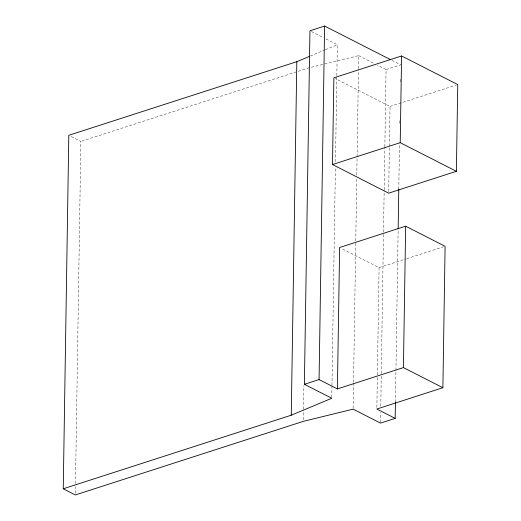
<?xml version="1.0" encoding="UTF-8"?>
<svg xmlns="http://www.w3.org/2000/svg" width="521" height="521" viewBox="0 0 521 521"><rect width="100%" height="100%" fill="white"/><g stroke="black" fill="none" stroke-linecap="round" stroke-linejoin="round"><path stroke-width="0.39" stroke-dasharray="2.6 1.95" d="M75.343 493.322L75.447 486.822M75.499 483.573L80.872 141.432L70.224 136.007M303.359 419.731L303.509 409.975M303.522 409.161L303.893 385.592M331.786 397.451L331.968 386.074M331.981 385.26L335.4 167.462M335.491 161.77L336.827 76.437M336.84 75.63L337.328 44.747L324.355 38.131M353.134 408.334L353.531 383.137M353.544 382.329L355.752 241.731M355.765 240.917L356.748 178.345M356.8 175.095L358.461 69.443M358.474 68.629L358.676 55.63L308.888 67.834L80.872 141.432M376.872 407.396L377.373 375.7M377.386 374.892L379.073 267.618L341.053 248.237M380.519 422.29L380.675 412.541M380.773 406.035L381.274 374.345M381.287 373.531L383.495 232.933M383.508 232.125L384.159 190.673M384.172 189.865L384.837 147.606M384.85 146.792L386.061 69.586L377.412 65.177M388.686 191.546L390.021 106.453L335.303 78.56M395.439 402.114L398.142 229.826M398.78 189.188L399.496 143.679M399.815 123.36L399.868 120.11M400.467 81.914L400.519 78.664M310.321 56.04L324.576 50.075M325.325 49.762L337.328 44.747M386.061 69.586L400.734 64.851L392.039 60.416M390.021 106.453L456.214 85.092M379.073 267.618L405.944 258.944M406.712 258.696L443.566 246.798M311.382 31.52L323.639 37.766M358.676 55.63L374.534 63.705"/><path stroke-width="0.78" d="M395.439 402.114L395.185 418.37L380.506 423.104L353.121 409.148L303.333 421.352L75.317 494.95L63.249 488.796L68.805 135.284L296.82 61.686L309.572 56.353M63.249 488.796L291.265 415.204L296.82 61.686M291.265 415.204L331.773 398.265L304.388 384.303L309.943 30.785L324.616 26.05L390.587 59.674M337.4 388.913L339.62 247.508L405.651 226.192L445.103 246.303L442.883 387.709L403.43 367.598L337.4 388.913L319.067 379.568L324.616 26.05M332.502 164.538L333.863 77.824L401.587 55.968L457.751 84.591L456.389 171.305L388.659 193.167L332.502 164.538L400.226 142.676L456.389 171.305M398.155 229.012L398.78 189.188M400.226 142.676L401.587 55.968M403.43 367.598L405.651 226.192M304.388 384.303L319.067 379.568M442.883 387.709L376.846 409.024L395.185 418.37"/></g></svg>
